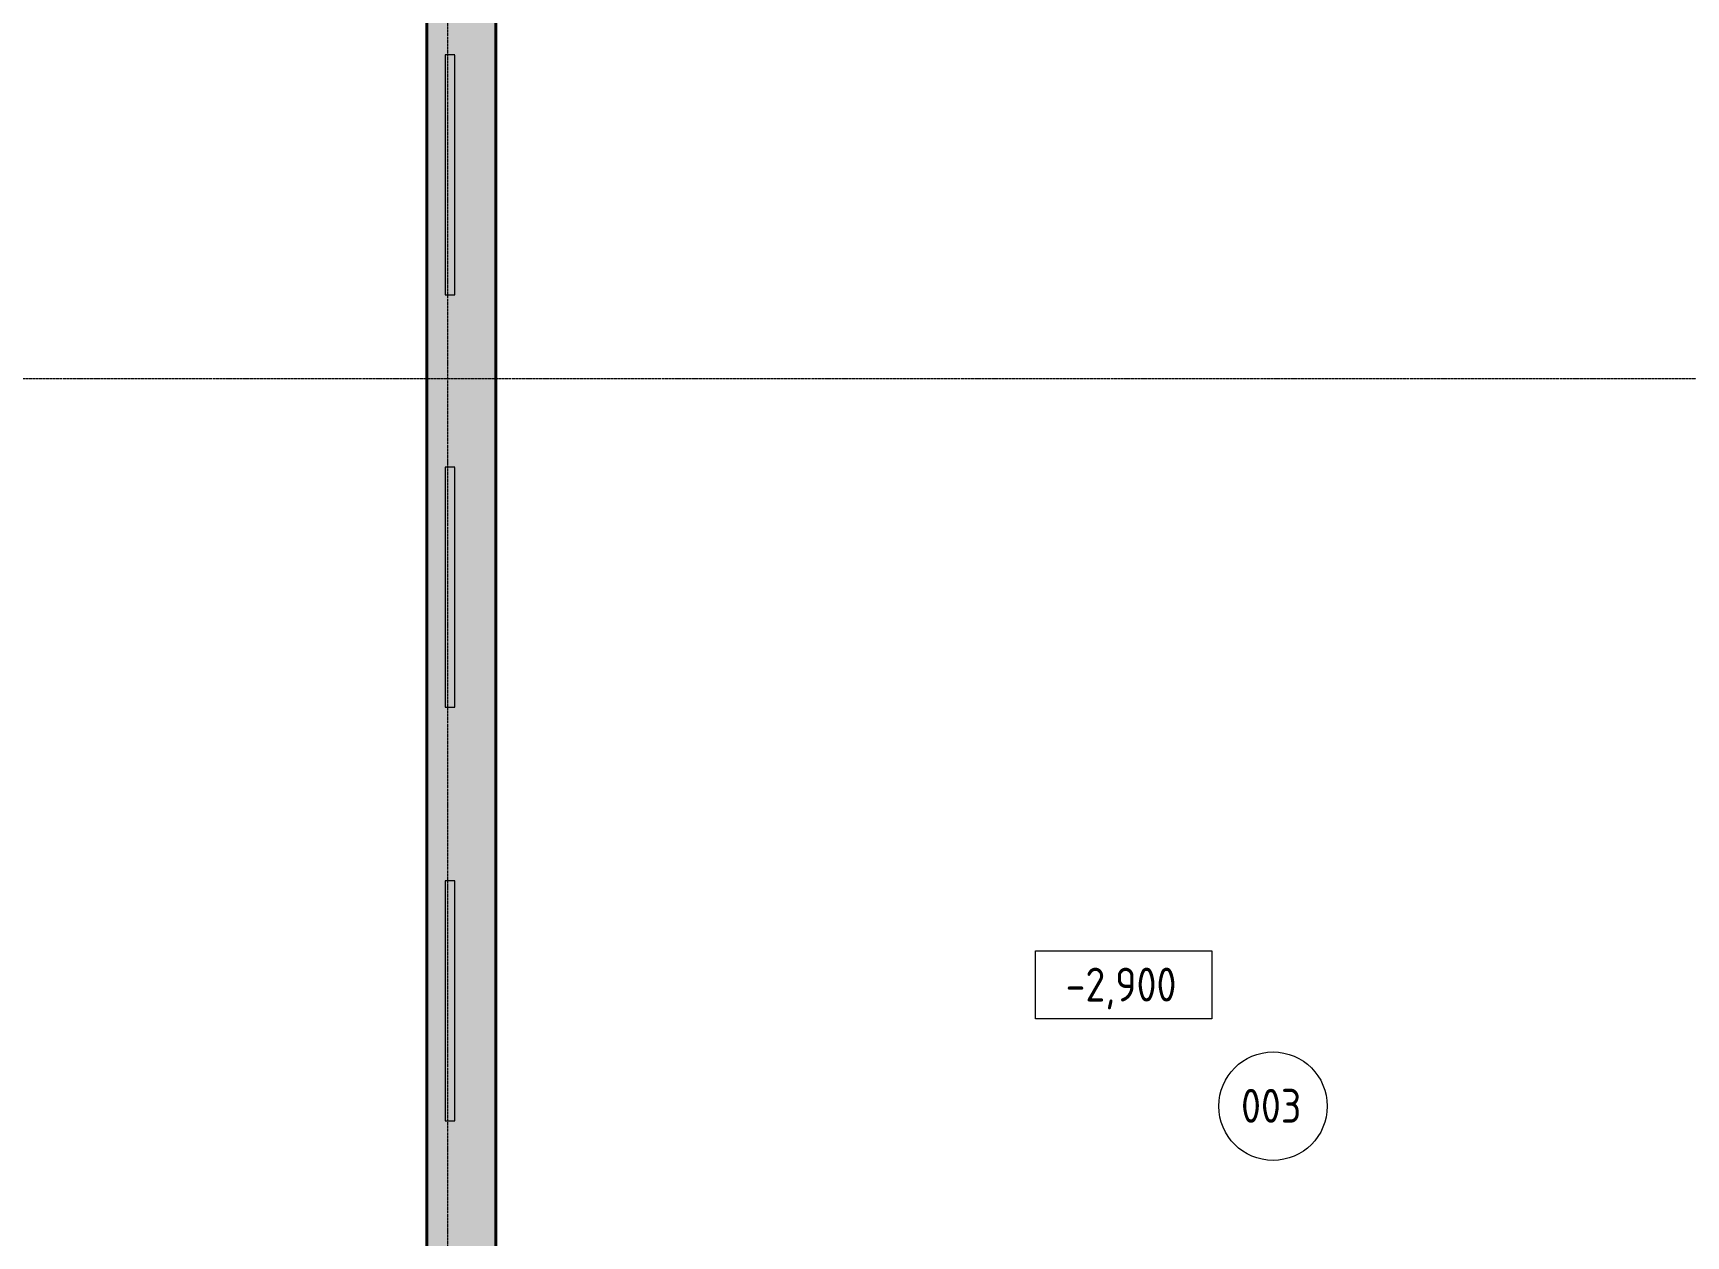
# Model space of a CAD drawing. Header units: millimetres. Extents: x -11886 to 71589, y -4690 to 48120.
# Drawn here: x 15550 to 27747, y 30531 to 39404 of the extents above; entities that cross this region are included whole.
import ezdxf

# ---------------------------------------------------------------- set-up
doc = ezdxf.new("R2010")
doc.units = ezdxf.units.MM
doc.linetypes.add('ADSK_Линия сетки', pattern=[25, 20, -2.5, 0, -2.5])
doc.linetypes.add('ADSK_Сверху', pattern=[4.5, 3, -1.5])
for name, color, linetype, lineweight in [('Аннотация', 7, 'Continuous', 20), ('Витраж', 7, 'Continuous', 18), ('Марки помещений', 7, 'Continuous', 20), ('Оси', 7, 'Continuous', 9), ('Отметки', 7, 'Continuous', 9), ('Стены наружные', 250, 'Continuous', 18)]:
    doc.layers.add(name, color=color, linetype=linetype, lineweight=lineweight)
doc.styles.add('GOST Common_1', font='GOST_Common.ttf', dxfattribs={"width": 0.9, "height": 250})

# ---------------------------------------------------------------- blocks, each defined once
blk = doc.blocks.new('Прямоугольный импост - 70х20_60мм-1239061-00 План подвала кладочный')
at = {"layer": 'Витраж', "color": 253, "linetype": 'ADSK_Сверху', "true_color": 0xaaaaaa}
for p, q in [((18591, 22717), (18591, 22247)), ((18661, 22247), (18661, 22717)), ((18591, 22247), (18661, 22247))]:
    blk.add_line(p, q, dxfattribs=at)
blk = doc.blocks.new('Прямоугольный импост - 70х20_60мм-1441796-00 План подвала кладочный')
at = {"layer": 'Витраж', "color": 253, "linetype": 'ADSK_Сверху', "true_color": 0xaaaaaa}
for p, q in [((18661, 24017), (18591, 24017)), ((18591, 24017), (18591, 23517)), ((18661, 23517), (18661, 24017))]:
    blk.add_line(p, q, dxfattribs=at)
blk = doc.blocks.new('Прямоугольный импост - 70х20_60мм-1239063-00 План подвала кладочный')
at = {"layer": 'Витраж', "color": 253, "linetype": 'ADSK_Сверху', "true_color": 0xaaaaaa}
for p, q in [((18591, 23517), (18591, 22717)), ((18661, 22717), (18661, 23517))]:
    blk.add_line(p, q, dxfattribs=at)
blk = doc.blocks.new('Высотные отметки - Рамка-5093-00 План подвала кладочный')
at = {"layer": 'Аннотация'}
for p, q in [((-6.5, 0), (-6.5, 5)), ((-6.5, 5), (6.5, 5)), ((6.5, 5), (6.5, 0)), ((6.5, 0), (-6.5, 0))]:
    blk.add_line(p, q, dxfattribs=at)
blk = doc.blocks.new('ADSK_Марка_Помещение_ОдноЗначение - Номер-247393-00 План подвала кладочный')
at = {"layer": 'Марки помещений'}
blk.add_circle((0, 0), 4, dxfattribs=at)

msp = doc.modelspace()

# ---------------------------------------------------------------- hatches: boundary and pattern name
at = {"layer": 'Стены наружные', "true_color": 0xc0c0c0}
h = msp.add_hatch(color=9, dxfattribs=at)
h.paths.add_polyline_path([(18945.53, 20408.63), (18965.84, 20408.63), (18965.84, 22478), (18455.84, 22479.29), (18455.84, 20408.63), (18945.32, 20408.63)])
h.paths.add_polyline_path([(18965.84, 23748), (18965.84, 43015.13), (18455.84, 43015.13), (18455.84, 23749.3)])

# ---------------------------------------------------------------- linework, layer by layer
at = {"layer": 'Оси', "linetype": 'ADSK_Линия сетки'}
for p, q in [((18609.91, -3890.07), (18609.91, 44534.79)), ((-11086.22, 36856.79), (57141.72, 36856.79))]:
    msp.add_line(p, q, dxfattribs=at)
at = {"layer": 'Стены наружные', "lineweight": 40}
for p, q in [((18455.84, 43525.13), (18455.84, 23749.3)), ((18965.84, 23548.65), (18965.84, 43015.13))]:
    msp.add_line(p, q, dxfattribs=at)

# ---------------------------------------------------------------- block references
at = {"layer": 'Аннотация', "xscale": 99.99999999999993, "yscale": 99.99999999999993, "zscale": 99.99999999999993}
msp.add_blockref('Высотные отметки - Рамка-5093-00 План подвала кладочный', (23597.67, 32133.26), dxfattribs=at)
at = {"layer": 'Витраж', "color": 253, "linetype": 'ADSK_Сверху', "true_color": 0xaaaaaa}
for name, p in [('Прямоугольный импост - 70х20_60мм-1441796-00 План подвала кладочный', (0, 15227.1)), ('Прямоугольный импост - 70х20_60мм-1239063-00 План подвала кладочный', (0, 15227.1)), ('Прямоугольный импост - 70х20_60мм-1239061-00 План подвала кладочный', (0, 15227.1)), ('Прямоугольный импост - 70х20_60мм-1441796-00 План подвала кладочный', (0, 12184.09)), ('Прямоугольный импост - 70х20_60мм-1239063-00 План подвала кладочный', (0, 12184.09)), ('Прямоугольный импост - 70х20_60мм-1239061-00 План подвала кладочный', (0, 12184.09)), ('Прямоугольный импост - 70х20_60мм-1441796-00 План подвала кладочный', (0, 9134.12)), ('Прямоугольный импост - 70х20_60мм-1239063-00 План подвала кладочный', (0, 9134.12)), ('Прямоугольный импост - 70х20_60мм-1239061-00 План подвала кладочный', (0, 9134.12))]:
    msp.add_blockref(name, p, dxfattribs=at)
at = {"layer": 'Марки помещений', "xscale": 99.99999999999993, "yscale": 99.99999999999993, "zscale": 99.99999999999993}
msp.add_blockref('ADSK_Марка_Помещение_ОдноЗначение - Номер-247393-00 План подвала кладочный', (24699.7, 31488.02), dxfattribs=at)

# ---------------------------------------------------------------- texts
at = {"layer": 'Марки помещений', "lineweight": 9, "insert": (24463.44, 31615.74), "char_height": 250, "width": 584.4302, "attachment_point": 1, "style": 'GOST Common_1'}
msp.add_mtext('003', dxfattribs=at)
at = {"layer": 'Отметки', "lineweight": 20, "insert": (23168.99, 32509.96), "char_height": 250, "width": 1028.8226, "attachment_point": 1, "line_spacing_factor": 1.022761, "style": 'GOST Common_1'}
msp.add_mtext('-2,900', dxfattribs=at)

doc.saveas('drawing.dxf')
